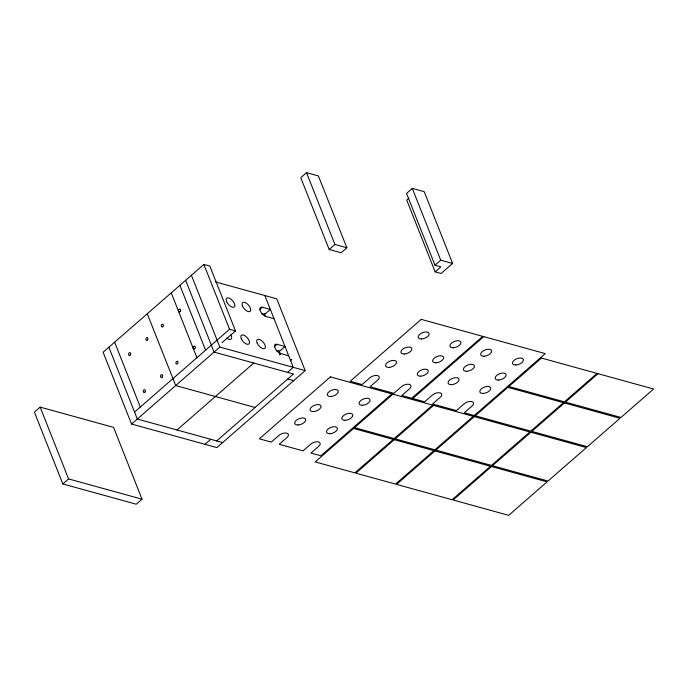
<?xml version="1.0" encoding="UTF-8"?>
<svg xmlns="http://www.w3.org/2000/svg" width="688" height="688" viewBox="0 0 688 688"><rect width="100%" height="100%" fill="white"/><g stroke="black" fill="none" stroke-linecap="round" stroke-linejoin="round"><path stroke-width="1.03" d="M306.513 172.662L300.759 177.685L329.191 249.486L341.093 252.771L346.855 247.757L318.424 175.947L306.513 172.662L334.944 244.472L346.855 247.757M40.162 407.115L34.4 412.138L62.832 483.939L136.267 504.209L142.02 499.187L113.597 427.386L40.162 407.115L68.585 478.925L142.02 499.187M221.975 342.71L235.502 330.911L209.823 266.058L203.872 264.416L103.123 352.239L131.546 424.04L216.892 447.596L305.188 370.634L276.757 298.833L215.206 281.839M134.556 412.069L229.551 329.268L235.502 330.911M259.531 309.755L262.412 307.252L270.35 309.437L264.596 314.459L261.621 313.633M329.191 249.486L334.944 244.472M62.832 483.939L68.585 478.925M131.546 424.04L219.842 347.079L305.188 370.634M435.16 271.855L441.111 273.497L452.627 263.461L424.204 191.651L412.293 188.366L406.531 193.388L434.962 265.19L440.913 266.832L435.16 271.855L406.728 200.045L408.887 198.161M177.005 429.974L253.777 363.049M274.211 346.821L277.083 344.31L285.03 346.503L279.268 351.516L276.292 350.699M279.319 354.827L280.756 353.572L288.693 355.765M204.981 444.31L210.743 439.288M287.524 372.363L293.277 367.349L264.846 295.539M216.694 440.931L293.475 374.005L214.088 352.093L185.657 280.291M434.962 265.19L440.724 260.167L452.627 263.461M274.022 318.707L266.084 316.514A5.822 2.812 48.9 0 1 260.279 310.787A5.822 2.812 48.9 0 1 262.412 307.252M287.713 379.028L293.673 380.67M255.085 407.468L175.698 385.555L147.266 313.754M222.654 442.582L137.308 419.018L108.876 347.216M412.293 188.366L440.724 260.167M264.226 313.53L265.413 316.514M278.838 350.424L280.412 354.415M203.872 264.416L229.551 329.268M191.41 275.269L219.842 347.079M179.895 285.314L205.574 350.166M171.243 292.856L196.914 357.717M114.638 342.194L140.318 407.055M230.884 334.936A5.822 2.812 48.9 0 1 231.048 339.158A5.822 2.812 48.9 0 1 226.679 337.98M280.756 353.572A5.822 2.812 48.9 0 1 274.951 347.844A5.822 2.812 48.9 0 1 277.083 344.31M290.319 360.134L291.695 359.738L290.327 360.091M330.386 376.904L259.367 438.815L271.278 442.1L278.95 435.409A5.822 3.001 -21.6 0 1 286.758 433.156A5.822 3.001 -21.6 0 1 286.896 437.594L279.216 444.293L303.03 450.864L310.709 444.173A5.822 3.001 -21.6 0 1 318.518 441.92A5.822 3.001 -21.6 0 1 318.647 446.366L310.967 453.057L320.892 455.791L391.911 393.889L330.386 376.904M421.219 319.37L350.201 381.272L362.112 384.558L369.791 377.867A5.822 3.001 -21.6 0 1 377.592 375.614A5.822 3.001 -21.6 0 1 377.729 380.06L370.049 386.751L393.863 393.33L401.543 386.63A5.822 3.001 -21.6 0 1 409.351 384.386A5.822 3.001 -21.6 0 1 409.48 388.823L401.801 395.514L411.725 398.257L482.752 336.355L421.219 319.37M353.555 428.461L315.164 461.923L354.862 472.88L393.252 439.417L353.555 428.461M392.908 394.164L354.518 427.626L394.215 438.583L432.597 405.12L392.908 394.164M483.741 336.621L412.723 398.533L424.634 401.818L432.305 395.127A5.822 3.001 -21.6 0 1 440.114 392.874A5.822 3.001 -21.6 0 1 440.243 397.311L432.571 404.011L456.385 410.581L464.065 403.89A5.822 3.001 -21.6 0 1 471.873 401.637A5.822 3.001 -21.6 0 1 472.002 406.083L464.323 412.774L474.247 415.509L545.266 353.606L483.741 336.621M394.241 439.692L355.859 473.155L395.548 484.111L433.939 450.649L394.241 439.692M433.595 405.395L395.204 438.858L434.902 449.814L473.292 416.352L433.595 405.395M434.928 450.924L396.546 484.386L452.119 499.72L490.501 466.258L434.928 450.924M474.281 416.618L435.891 450.081L491.464 465.423L529.855 431.961L474.281 416.618M507.873 387.344L475.245 415.784L530.809 431.127L563.446 402.678L507.873 387.344M541.465 358.061L508.828 386.51L564.401 401.844L597.038 373.403L541.465 358.061M491.499 466.533L453.108 499.995L508.681 515.338L547.072 481.875L491.499 466.533M530.844 432.236L492.453 465.699L548.026 481.032L586.417 447.57L530.844 432.236M564.435 402.953L531.807 431.402L587.38 446.736L620.008 418.295L564.435 402.953M598.027 373.679L565.398 402.119L620.972 417.461L653.6 389.012L598.027 373.679M298.033 424.96A5.822 3.001 -21.6 0 0 305.678 419.534A5.822 3.001 -21.6 0 0 296.881 419.835A5.822 3.001 -21.6 0 0 298.033 424.96M329.784 433.724A5.822 3.001 -21.6 0 0 337.438 428.297A5.822 3.001 -21.6 0 0 328.64 428.598A5.822 3.001 -21.6 0 0 329.784 433.724M345.144 420.342A5.822 3.001 -21.6 0 0 352.789 414.916A5.822 3.001 -21.6 0 0 343.991 415.217A5.822 3.001 -21.6 0 0 345.144 420.342M313.384 411.579A5.822 3.001 -21.6 0 0 321.038 406.152A5.822 3.001 -21.6 0 0 312.24 406.453A5.822 3.001 -21.6 0 0 313.384 411.579M330.661 396.52A5.822 3.001 -21.6 0 0 338.307 391.094A5.822 3.001 -21.6 0 0 329.518 391.395A5.822 3.001 -21.6 0 0 330.661 396.52M362.413 405.284A5.822 3.001 -21.6 0 0 370.067 399.857A5.822 3.001 -21.6 0 0 361.269 400.158A5.822 3.001 -21.6 0 0 362.413 405.284M388.866 367.426A5.822 3.001 -21.6 0 0 396.512 362A5.822 3.001 -21.6 0 0 387.714 362.292A5.822 3.001 -21.6 0 0 388.866 367.426M420.617 376.19A5.822 3.001 -21.6 0 0 428.271 370.763A5.822 3.001 -21.6 0 0 419.474 371.064A5.822 3.001 -21.6 0 0 420.617 376.19M435.977 362.8A5.822 3.001 -21.6 0 0 443.622 357.382A5.822 3.001 -21.6 0 0 434.833 357.674A5.822 3.001 -21.6 0 0 435.977 362.8M404.217 354.036A5.822 3.001 -21.6 0 0 411.871 348.61A5.822 3.001 -21.6 0 0 403.073 348.911A5.822 3.001 -21.6 0 0 404.217 354.036M421.495 338.978A5.822 3.001 -21.6 0 0 429.149 333.56A5.822 3.001 -21.6 0 0 420.351 333.852A5.822 3.001 -21.6 0 0 421.495 338.978M453.254 347.741A5.822 3.001 -21.6 0 0 460.9 342.323A5.822 3.001 -21.6 0 0 452.102 342.615A5.822 3.001 -21.6 0 0 453.254 347.741M451.388 384.678A5.822 3.001 -21.6 0 0 459.034 379.251A5.822 3.001 -21.6 0 0 450.236 379.552A5.822 3.001 -21.6 0 0 451.388 384.678M483.139 393.441A5.822 3.001 -21.6 0 0 490.793 388.023A5.822 3.001 -21.6 0 0 481.996 388.316A5.822 3.001 -21.6 0 0 483.139 393.441M498.499 380.06A5.822 3.001 -21.6 0 0 506.144 374.633A5.822 3.001 -21.6 0 0 497.347 374.934A5.822 3.001 -21.6 0 0 498.499 380.06M466.739 371.296A5.822 3.001 -21.6 0 0 474.393 365.87A5.822 3.001 -21.6 0 0 465.595 366.171A5.822 3.001 -21.6 0 0 466.739 371.296M484.017 356.238A5.822 3.001 -21.6 0 0 491.662 350.811A5.822 3.001 -21.6 0 0 482.864 351.112A5.822 3.001 -21.6 0 0 484.017 356.238M515.768 365.001A5.822 3.001 -21.6 0 0 523.422 359.575A5.822 3.001 -21.6 0 0 514.624 359.876A5.822 3.001 -21.6 0 0 515.768 365.001M242.52 306.117A5.822 2.812 48.9 0 0 250.088 311.423A5.822 2.812 48.9 0 0 246.536 303.313A5.822 2.812 48.9 0 0 242.52 306.117M257.2 343.174A5.822 2.812 48.9 0 0 264.768 348.489A5.822 2.812 48.9 0 0 261.216 340.371A5.822 2.812 48.9 0 0 257.2 343.174M241.316 338.788A5.822 2.812 48.9 0 0 248.884 344.103A5.822 2.812 48.9 0 0 245.332 335.985A5.822 2.812 48.9 0 0 241.316 338.788M226.644 301.731A5.822 2.812 48.9 0 0 234.212 307.046A5.822 2.812 48.9 0 0 230.661 298.927A5.822 2.812 48.9 0 0 226.644 301.731M177.556 363.668A1.453 1.032 -74.6 0 0 177.409 361.277A1.453 1.032 -74.6 0 0 175.896 363.023A1.453 1.032 -74.6 0 0 177.556 363.668M194.833 348.61A1.453 1.032 -74.6 0 0 194.687 346.219A1.453 1.032 -74.6 0 0 193.173 347.965A1.453 1.032 -74.6 0 0 194.833 348.61M162.884 326.602A1.453 1.032 -74.6 0 0 162.738 324.211A1.453 1.032 -74.6 0 0 161.224 325.957A1.453 1.032 -74.6 0 0 162.884 326.602M180.161 311.544A1.453 1.032 -74.6 0 0 180.015 309.153A1.453 1.032 -74.6 0 0 178.493 310.899A1.453 1.032 -74.6 0 0 180.161 311.544M162.205 377.05A1.453 1.032 -74.6 0 0 162.058 374.659A1.453 1.032 -74.6 0 0 160.536 376.405A1.453 1.032 -74.6 0 0 162.205 377.05M144.927 392.108A1.453 1.032 -74.6 0 0 144.781 389.718A1.453 1.032 -74.6 0 0 143.267 391.463A1.453 1.032 -74.6 0 0 144.927 392.108M147.533 339.992A1.453 1.032 -74.6 0 0 147.378 337.602A1.453 1.032 -74.6 0 0 145.865 339.347A1.453 1.032 -74.6 0 0 147.533 339.992M130.256 355.051A1.453 1.032 -74.6 0 0 130.109 352.66A1.453 1.032 -74.6 0 0 128.587 354.406A1.453 1.032 -74.6 0 0 130.256 355.051"/></g></svg>
